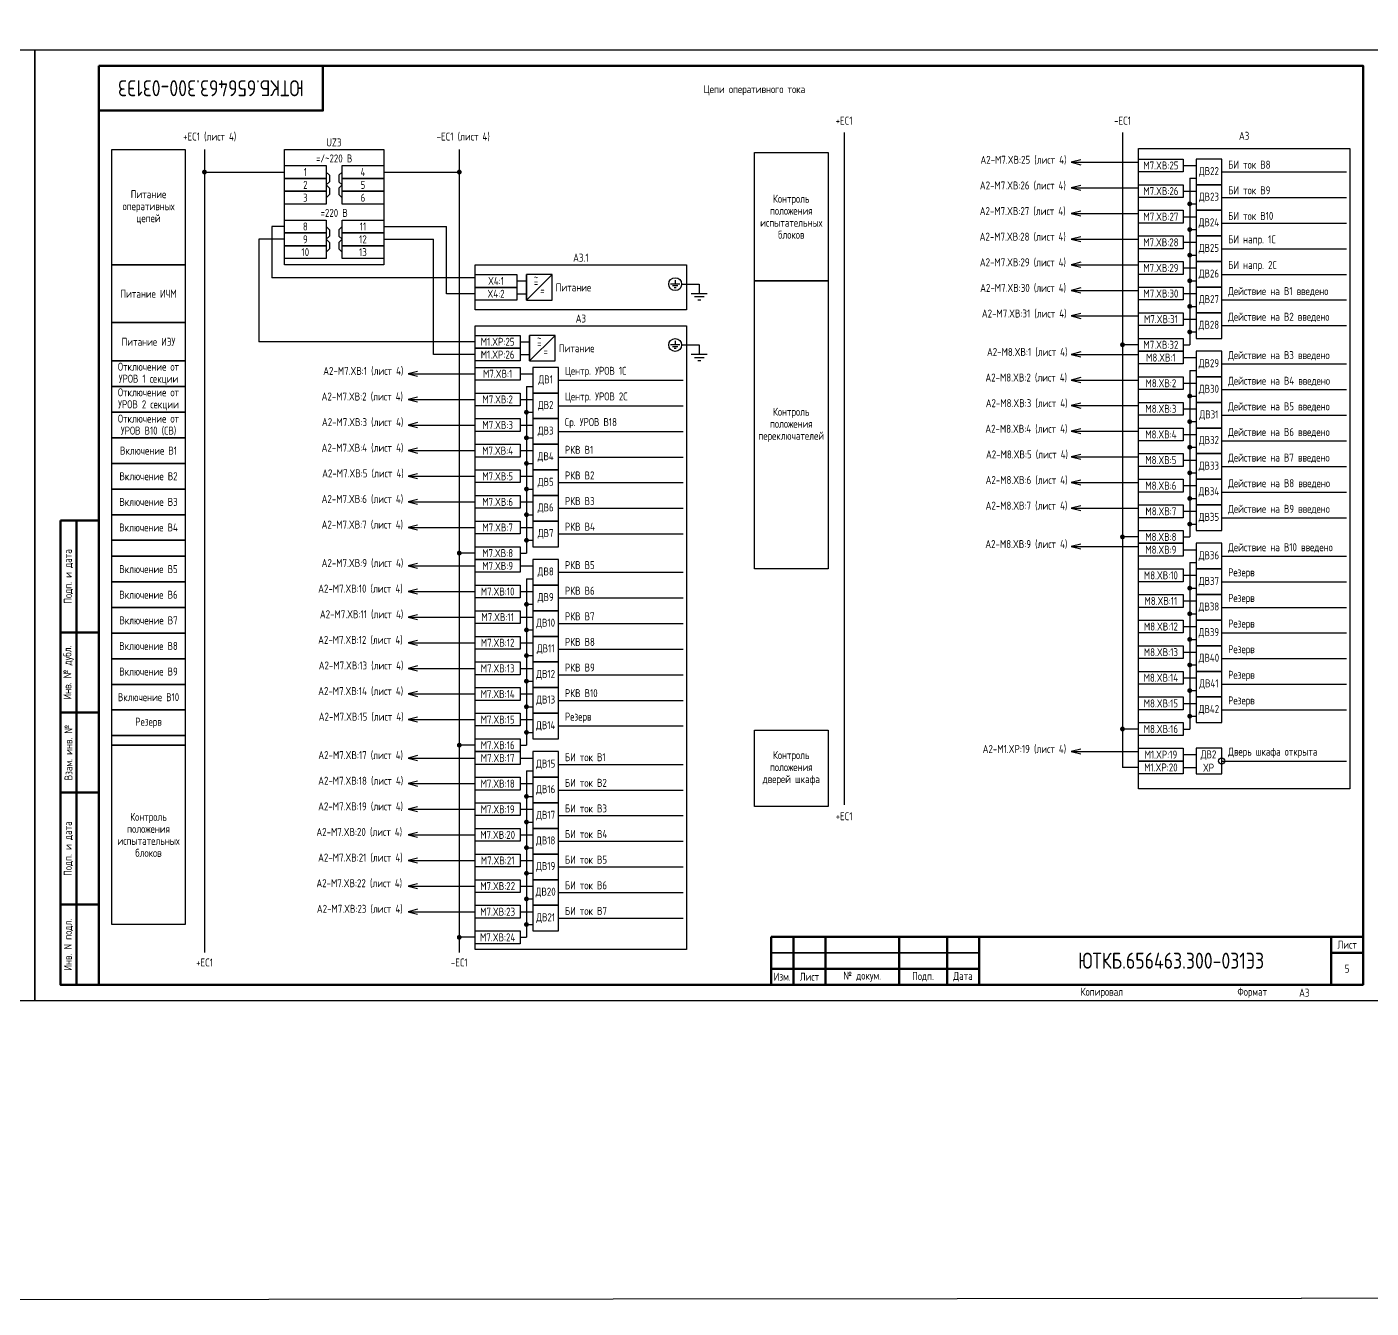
# Model space of a CAD drawing. Header units: millimetres. Extents: x -1043 to 5194, y -96 to 1568.
# Drawn here: x 1677.5 to 2097.5, y -96 to 304.1 of the extents above; entities that cross this region are included whole.
import ezdxf

# ---------------------------------------------------------------- set-up
doc = ezdxf.new("R2010")
doc.units = ezdxf.units.MM
doc.styles.add('Gost_type_A', font='GOST_A.TTF')

# ---------------------------------------------------------------- blocks, each defined once
blk = doc.blocks.new('Формат_А3')
blk.add_lwpolyline([(-420, 297), (0, 297), (0, 0), (-420, 0)], close=True)
at = {"lineweight": 50}
blk.add_lwpolyline([(-400, 292), (-5, 292), (-5, 5), (-400, 5)], close=True, dxfattribs=at)
blk = doc.blocks.new('Штамп угловой верхний')
at = {"lineweight": 50}
blk.add_lwpolyline([(0, 0), (70, 0), (70, -14), (0, -14)], close=True, dxfattribs=at)
blk = doc.blocks.new('Штамп левый нижний')
at = {"lineweight": 50}
for points in [[(-12, 145), (-7, 145), (-7, 110), (-12, 110)], [(-7, 145), (0, 145), (0, 110), (-7, 110)], [(-12, 110), (-7, 110), (-7, 85), (-12, 85)], [(-7, 110), (0, 110), (0, 85), (-7, 85)], [(-12, 85), (-7, 85), (-7, 60), (-12, 60)], [(-7, 85), (0, 85), (0, 60), (-7, 60)], [(-12, 60), (-7, 60), (-7, 25), (-12, 25)], [(-7, 60), (0, 60), (0, 25), (-7, 25)], [(-12, 25), (-7, 25), (-7, 0), (-12, 0)], [(-7, 25), (0, 25), (0, 0), (-7, 0)]]:
    blk.add_lwpolyline(points, close=True, dxfattribs=at)
at = {"char_height": 2.5, "attachment_point": 5, "rotation": 90, "style": 'Gost_type_A'}
for s, insert, width in [('Подп. и дата', (-9.5, 127.5), 35), ('Инв. № дубл.', (-9.5, 97.5), 25), ('Взам. инв. №', (-9.5, 72.5), 25), ('Подп. и дата', (-9.5, 42.5), 35), ('Инв. N подл.', (-9.5, 12.5), 25)]:
    blk.add_mtext(s, dxfattribs=dict(at, insert=insert, width=width))
blk = doc.blocks.new('Штамп малый нижний')
at = {"lineweight": 50}
for points in [[(-185, 15), (-178, 15), (-178, 5), (-185, 5)], [(-178, 15), (-168, 15), (-168, 5), (-178, 5)], [(-168, 15), (-145, 15), (-145, 5), (-168, 5)], [(-145, 15), (-130, 15), (-130, 5), (-145, 5)], [(-130, 15), (-120, 15), (-120, 5), (-130, 5)], [(-120, 15), (-10, 15), (-10, 0), (-120, 0)], [(-10, 15), (0, 15), (0, 10), (-10, 10)], [(-10, 10), (0, 10), (0, 0), (-10, 0)], [(-185, 5), (-178, 5), (-178, 0), (-185, 0)], [(-178, 5), (-168, 5), (-168, 0), (-178, 0)], [(-168, 5), (-145, 5), (-145, 0), (-168, 0)], [(-145, 5), (-130, 5), (-130, 0), (-145, 0)], [(-130, 5), (-120, 5), (-120, 0), (-130, 0)]]:
    blk.add_lwpolyline(points, close=True, dxfattribs=at)
for points in [[(-185, 15), (-178, 15), (-178, 10), (-185, 10)], [(-178, 15), (-168, 15), (-168, 10), (-178, 10)], [(-168, 15), (-145, 15), (-145, 10), (-168, 10)], [(-145, 15), (-130, 15), (-130, 10), (-145, 10)], [(-130, 15), (-120, 15), (-120, 10), (-130, 10)], [(-185, 10), (-178, 10), (-178, 5), (-185, 5)], [(-178, 10), (-168, 10), (-168, 5), (-178, 5)], [(-168, 10), (-145, 10), (-145, 5), (-168, 5)], [(-145, 10), (-130, 10), (-130, 5), (-145, 5)], [(-130, 10), (-120, 10), (-120, 5), (-130, 5)]]:
    blk.add_lwpolyline(points, close=True)
at = {"char_height": 2.5, "style": 'Gost_type_A'}
for s, insert, width, attachment_point in [('Лист', (-5, 12.5), 10, 5), ('Изм.', (-181.5, 2.5), 7, 5), ('Лист', (-173, 2.5), 10, 5), ('№ докум.', (-156.5, 2.5), 23, 5), ('Подп.', (-137.5, 2.5), 15, 5), ('Дата', (-125, 2.5), 10, 5), ('Копировал', (-75, -2.53), 13.1202, 6), ('Формат', (-30, -2.53), 13.1202, 6)]:
    blk.add_mtext(s, dxfattribs=dict(at, insert=insert, width=width, attachment_point=attachment_point))
blk = doc.blocks.new('POINT')
at = {"const_width": 0.75}
blk.add_lwpolyline([(-0.375, 0, 1), (0.375, 0, 1)], format="xyb", close=True, dxfattribs=at)

msp = doc.modelspace()

# ---------------------------------------------------------------- linework, layer by layer
for p, q in [((1932.83, 271.19), (1932.83, 61.19)), ((2019.82, 271.19), (2019.82, 72.86)), ((1733, 265.8), (1733, 15.11)), ((1812.59, 265.8), (1812.59, 15.11)), ((2003.82, 261.86), (2024.82, 261.86)), ((2038.82, 260.86), (2042.82, 260.86)), ((1732.98, 258.8), (1758, 258.8)), ((1789, 258.8), (1812.61, 258.8)), ((2040.82, 256.86), (2042.82, 256.86)), ((2040.82, 256.86), (2040.82, 204.86)), ((2050.82, 258.86), (2089.82, 258.86)), ((2003.82, 253.86), (2024.82, 253.86)), ((2038.82, 252.86), (2042.82, 252.86)), ((2040.82, 248.86), (2042.82, 248.86)), ((2050.82, 250.86), (2089.82, 250.86)), ((2003.82, 245.86), (2024.82, 245.86)), ((2038.82, 244.86), (2042.82, 244.86)), ((1758, 241.8), (1754, 241.8)), ((1754, 241.8), (1754, 225.8)), ((1789, 241.8), (1808.59, 241.8)), ((1808.59, 220.8), (1808.59, 241.8)), ((2040.82, 240.86), (2042.82, 240.86)), ((2050.82, 242.86), (2089.82, 242.86)), ((1750, 237.8), (1750, 205.8)), ((1758, 237.8), (1750, 237.8)), ((1789, 237.8), (1804.59, 237.8)), ((1804.59, 201.8), (1804.59, 237.8)), ((2003.82, 237.86), (2024.82, 237.86)), ((2038.82, 236.86), (2042.82, 236.86)), ((2040.82, 232.86), (2042.82, 232.86)), ((2050.82, 234.86), (2089.82, 234.86)), ((2003.82, 229.86), (2024.82, 229.86)), ((2038.82, 228.86), (2042.82, 228.86)), ((2050.82, 226.86), (2089.82, 226.86)), ((1817.59, 225.8), (1754, 225.8)), ((1833.59, 218.8), (1833.59, 226.8)), ((1833.59, 218.8), (1841.59, 226.8)), ((1882.08, 223.8), (1887.59, 223.8)), ((2040.82, 224.86), (2042.82, 224.86)), ((1817.59, 220.8), (1808.59, 220.8)), ((2003.82, 221.86), (2024.82, 221.86)), ((2038.82, 220.86), (2042.82, 220.86)), ((2050.82, 218.86), (2089.82, 218.86)), ((2040.82, 216.86), (2042.82, 216.86)), ((2003.82, 213.86), (2024.82, 213.86)), ((2038.82, 212.86), (2042.82, 212.86)), ((2050.82, 210.86), (2089.82, 210.86)), ((1834.59, 199.8), (1834.59, 207.8)), ((1834.59, 199.8), (1842.59, 207.8)), ((2040.82, 208.86), (2042.82, 208.86)), ((1817.59, 205.8), (1750, 205.8)), ((1817.59, 201.8), (1804.59, 201.8)), ((1882.08, 204.8), (1887.59, 204.8)), ((2003.82, 201.86), (2024.82, 201.86)), ((2024.82, 204.86), (2019.82, 204.86)), ((2038.82, 204.86), (2040.82, 204.86)), ((2038.82, 200.86), (2042.82, 200.86)), ((2050.82, 198.86), (2089.82, 198.86)), ((1796.59, 195.8), (1817.59, 195.8)), ((1831.59, 195.8), (1835.59, 195.8)), ((1843.59, 193.8), (1882.59, 193.8)), ((2003.82, 193.86), (2024.82, 193.86)), ((2040.82, 196.86), (2042.82, 196.86)), ((2040.82, 196.86), (2040.82, 144.86)), ((1833.59, 191.8), (1835.59, 191.8)), ((1833.59, 191.8), (1833.59, 139.8)), ((2038.82, 192.86), (2042.82, 192.86)), ((2050.82, 190.86), (2089.82, 190.86)), ((1796.59, 187.8), (1817.59, 187.8)), ((1831.59, 187.8), (1835.59, 187.8)), ((1843.59, 185.8), (1882.59, 185.8)), ((2003.82, 185.86), (2024.82, 185.86)), ((2038.82, 184.86), (2042.82, 184.86)), ((2040.82, 188.86), (2042.82, 188.86)), ((1833.59, 183.8), (1835.59, 183.8)), ((2040.82, 180.86), (2042.82, 180.86)), ((2050.82, 182.86), (2089.82, 182.86)), ((1796.59, 179.8), (1817.59, 179.8)), ((1831.59, 179.8), (1835.59, 179.8)), ((1843.59, 177.8), (1882.59, 177.8)), ((2003.82, 177.86), (2024.82, 177.86)), ((2038.82, 176.86), (2042.82, 176.86)), ((1833.59, 175.8), (1835.59, 175.8)), ((2040.82, 172.86), (2042.82, 172.86)), ((2050.82, 174.86), (2089.82, 174.86)), ((1796.59, 171.8), (1817.59, 171.8)), ((1831.59, 171.8), (1835.59, 171.8)), ((1843.59, 169.8), (1882.59, 169.8)), ((2003.82, 169.86), (2024.82, 169.86)), ((2038.82, 168.86), (2042.82, 168.86)), ((1833.59, 167.8), (1835.59, 167.8)), ((2040.82, 164.86), (2042.82, 164.86)), ((2050.82, 166.86), (2089.82, 166.86)), ((1796.59, 163.8), (1817.59, 163.8)), ((1831.59, 163.8), (1835.59, 163.8)), ((1833.59, 159.8), (1835.59, 159.8)), ((1843.59, 161.8), (1882.59, 161.8)), ((2003.82, 161.86), (2024.82, 161.86)), ((2038.82, 160.86), (2042.82, 160.86)), ((1796.59, 155.8), (1817.59, 155.8)), ((1831.59, 155.8), (1835.59, 155.8)), ((2040.82, 156.86), (2042.82, 156.86)), ((2050.82, 158.86), (2089.82, 158.86)), ((1833.59, 151.8), (1835.59, 151.8)), ((1843.59, 153.8), (1882.59, 153.8)), ((2003.82, 153.86), (2024.82, 153.86)), ((2038.82, 152.86), (2042.82, 152.86)), ((1796.59, 147.8), (1817.59, 147.8)), ((1831.59, 147.8), (1835.59, 147.8)), ((2040.82, 148.86), (2042.82, 148.86)), ((2050.82, 150.86), (2089.82, 150.86)), ((1833.59, 143.8), (1835.59, 143.8)), ((1843.59, 145.8), (1882.59, 145.8)), ((2024.82, 144.86), (2019.82, 144.86)), ((2038.82, 144.86), (2040.82, 144.86)), ((1817.59, 139.8), (1812.59, 139.8)), ((1831.59, 139.8), (1833.59, 139.8)), ((2003.82, 141.86), (2024.82, 141.86)), ((2038.82, 140.86), (2042.82, 140.86)), ((2050.82, 138.86), (2089.82, 138.86)), ((1796.59, 135.8), (1817.59, 135.8)), ((1831.59, 135.8), (1835.59, 135.8)), ((2040.82, 136.86), (2042.82, 136.86)), ((2040.82, 136.86), (2040.82, 84.86)), ((1833.59, 131.8), (1835.59, 131.8)), ((1833.59, 131.8), (1833.59, 79.8)), ((1843.59, 133.8), (1882.59, 133.8)), ((2038.82, 132.86), (2042.82, 132.86)), ((2050.82, 130.86), (2089.82, 130.86)), ((1796.59, 127.8), (1817.59, 127.8)), ((1831.59, 127.8), (1835.59, 127.8)), ((2040.82, 128.86), (2042.82, 128.86)), ((1833.59, 123.8), (1835.59, 123.8)), ((1843.59, 125.8), (1882.59, 125.8)), ((2038.82, 124.86), (2042.82, 124.86)), ((2050.82, 122.86), (2089.82, 122.86)), ((1796.59, 119.8), (1817.59, 119.8)), ((1831.59, 119.8), (1835.59, 119.8)), ((1843.59, 117.8), (1882.59, 117.8)), ((2040.82, 120.86), (2042.82, 120.86)), ((1833.59, 115.8), (1835.59, 115.8)), ((2038.82, 116.86), (2042.82, 116.86)), ((2050.82, 114.86), (2089.82, 114.86)), ((1796.59, 111.8), (1817.59, 111.8)), ((1831.59, 111.8), (1835.59, 111.8)), ((1843.59, 109.8), (1882.59, 109.8)), ((2040.82, 112.86), (2042.82, 112.86)), ((1833.59, 107.8), (1835.59, 107.8)), ((2038.82, 108.86), (2042.82, 108.86)), ((2050.82, 106.86), (2089.82, 106.86)), ((1796.59, 103.8), (1817.59, 103.8)), ((1831.59, 103.8), (1835.59, 103.8)), ((1843.59, 101.8), (1882.59, 101.8)), ((2038.82, 100.86), (2042.82, 100.86)), ((2040.82, 104.86), (2042.82, 104.86)), ((1833.59, 99.8), (1835.59, 99.8)), ((2040.82, 96.86), (2042.82, 96.86)), ((2050.82, 98.86), (2089.82, 98.86)), ((1796.59, 95.8), (1817.59, 95.8)), ((1831.59, 95.8), (1835.59, 95.8)), ((1843.59, 93.8), (1882.59, 93.8)), ((2038.82, 92.86), (2042.82, 92.86)), ((1833.59, 91.8), (1835.59, 91.8)), ((2040.82, 88.86), (2042.82, 88.86)), ((2050.82, 90.86), (2089.82, 90.86)), ((1796.59, 87.8), (1817.59, 87.8)), ((1831.59, 87.8), (1835.59, 87.8)), ((1831.59, 87.8), (1833.59, 87.8)), ((1843.59, 85.8), (1882.59, 85.8)), ((2024.82, 84.86), (2019.82, 84.86)), ((2038.82, 84.86), (2040.82, 84.86)), ((1833.59, 83.8), (1835.59, 83.8)), ((1796.59, 75.8), (1817.59, 75.8)), ((1817.59, 79.8), (1812.59, 79.8)), ((1831.59, 79.8), (1833.59, 79.8)), ((1831.59, 75.8), (1835.59, 75.8)), ((2003.82, 77.86), (2024.82, 77.86)), ((2038.82, 76.86), (2042.82, 76.86)), ((1833.59, 71.8), (1835.59, 71.8)), ((1833.59, 71.8), (1833.59, 19.8)), ((1843.59, 73.8), (1882.59, 73.8)), ((2024.82, 72.86), (2019.82, 72.86)), ((2038.82, 72.86), (2042.82, 72.86)), ((2050.82, 74.86), (2089.82, 74.86)), ((1796.59, 67.8), (1817.59, 67.8)), ((1831.59, 67.8), (1835.59, 67.8)), ((1833.59, 63.8), (1835.59, 63.8)), ((1843.59, 65.8), (1882.59, 65.8)), ((1796.59, 59.8), (1817.59, 59.8)), ((1831.59, 59.8), (1835.59, 59.8)), ((1833.59, 55.8), (1835.59, 55.8)), ((1843.59, 57.8), (1882.59, 57.8)), ((1796.59, 51.8), (1817.59, 51.8)), ((1831.59, 51.8), (1835.59, 51.8)), ((1833.59, 47.8), (1835.59, 47.8)), ((1843.59, 49.8), (1882.59, 49.8)), ((1796.59, 43.8), (1817.59, 43.8)), ((1831.59, 43.8), (1835.59, 43.8)), ((1833.59, 39.8), (1835.59, 39.8)), ((1843.59, 41.8), (1882.59, 41.8)), ((1796.59, 35.8), (1817.59, 35.8)), ((1831.59, 35.8), (1835.59, 35.8)), ((1843.59, 33.8), (1882.59, 33.8)), ((1833.59, 31.8), (1835.59, 31.8)), ((1796.59, 27.8), (1817.59, 27.8)), ((1831.59, 27.8), (1835.59, 27.8)), ((1843.59, 25.8), (1882.59, 25.8)), ((1833.59, 23.8), (1835.59, 23.8)), ((1817.59, 19.8), (1812.59, 19.8)), ((1831.59, 19.8), (1833.59, 19.8))]:
    msp.add_line(p, q)
at = {"ltscale": 4}
for p, q in [((1830.59, 224.8), (1833.59, 224.8)), ((1830.59, 220.8), (1833.59, 220.8)), ((1831.59, 205.8), (1834.59, 205.8)), ((1831.59, 201.8), (1834.59, 201.8))]:
    msp.add_line(p, q, dxfattribs=at)
at = {"ltscale": 4.32}
for p, q in [((1881.48, 223.8), (1878.63, 223.8)), ((1880.91, 223.23), (1879.2, 223.23)), ((1880.34, 222.66), (1879.77, 222.66)), ((1880.06, 225.08), (1880.06, 223.8)), ((1887.59, 223.8), (1887.59, 220.8)), ((1887.59, 223.8), (1887.59, 220.8)), ((1890.09, 220.8), (1885.09, 220.8)), ((1889.09, 219.8), (1886.09, 219.8)), ((1888.09, 218.8), (1887.09, 218.8)), ((1888.09, 218.8), (1887.09, 218.8)), ((1880.06, 206.08), (1880.06, 204.8)), ((1881.48, 204.8), (1878.63, 204.8)), ((1880.91, 204.23), (1879.2, 204.23)), ((1880.34, 203.66), (1879.77, 203.66)), ((1890.09, 201.8), (1885.09, 201.8)), ((1887.59, 204.8), (1887.59, 201.8)), ((1887.59, 204.8), (1887.59, 201.8)), ((1887.59, 204.8), (1887.59, 201.8)), ((1887.59, 204.8), (1887.59, 201.8)), ((1889.09, 200.8), (1886.09, 200.8)), ((1888.09, 199.8), (1887.09, 199.8)), ((1888.09, 199.8), (1887.09, 199.8))]:
    msp.add_line(p, q, dxfattribs=at)
for points in [[(-1042.57, 612), (5193.89, 618), (5193.89, -90), (-1042.57, -96)], [(1727, 229.8), (1704, 229.8), (1704, 265.8), (1727, 265.8)], [(1758, 265.8), (1789, 265.8), (1789, 229.8), (1758, 229.8)], [(1927.82, 224.86), (1904.82, 224.86), (1904.82, 264.86), (1927.82, 264.86)], [(2024.82, 266.19), (2090.82, 266.19), (2090.82, 66.19), (2024.82, 66.19)], [(1758, 260.8), (1771, 260.8), (1771, 256.8), (1758, 256.8)], [(1776, 260.8), (1789, 260.8), (1789, 256.8), (1776, 256.8)], [(2024.82, 262.86), (2038.82, 262.86), (2038.82, 258.86), (2024.82, 258.86)], [(1758, 256.8), (1771, 256.8), (1771, 252.8), (1758, 252.8)], [(1776, 256.8), (1789, 256.8), (1789, 252.8), (1776, 252.8)], [(1758, 252.8), (1771, 252.8), (1771, 248.8), (1758, 248.8)], [(1776, 252.8), (1789, 252.8), (1789, 248.8), (1776, 248.8)], [(2024.82, 254.86), (2038.82, 254.86), (2038.82, 250.86), (2024.82, 250.86)], [(1758, 243.8), (1771, 243.8), (1771, 239.8), (1758, 239.8)], [(1776, 243.8), (1789, 243.8), (1789, 239.8), (1776, 239.8)], [(2024.82, 246.86), (2038.82, 246.86), (2038.82, 242.86), (2024.82, 242.86)], [(1758, 239.8), (1771, 239.8), (1771, 235.8), (1758, 235.8)], [(1776, 239.8), (1789, 239.8), (1789, 235.8), (1776, 235.8)], [(1758, 235.8), (1771, 235.8), (1771, 231.8), (1758, 231.8)], [(1776, 235.8), (1789, 235.8), (1789, 231.8), (1776, 231.8)], [(2024.82, 238.86), (2038.82, 238.86), (2038.82, 234.86), (2024.82, 234.86)], [(1727, 211.8), (1704, 211.8), (1704, 229.8), (1727, 229.8)], [(1817.59, 229.8), (1883.59, 229.8), (1883.59, 215.8), (1817.59, 215.8)], [(2024.82, 230.86), (2038.82, 230.86), (2038.82, 226.86), (2024.82, 226.86)], [(1817.59, 226.8), (1830.59, 226.8), (1830.59, 222.8), (1817.59, 222.8)], [(1817.59, 222.8), (1830.59, 222.8), (1830.59, 218.8), (1817.59, 218.8)], [(1927.82, 134.86), (1904.82, 134.86), (1904.82, 224.86), (1927.82, 224.86)], [(2024.82, 222.86), (2038.82, 222.86), (2038.82, 218.86), (2024.82, 218.86)], [(2024.82, 214.86), (2038.82, 214.86), (2038.82, 210.86), (2024.82, 210.86)], [(1727, 199.8), (1704, 199.8), (1704, 211.8), (1727, 211.8)], [(1817.59, 210.8), (1883.59, 210.8), (1883.59, 16.03), (1817.59, 16.03)], [(1817.59, 207.8), (1831.59, 207.8), (1831.59, 203.8), (1817.59, 203.8)], [(2024.82, 206.86), (2038.82, 206.86), (2038.82, 202.86), (2024.82, 202.86)], [(1817.59, 203.8), (1831.59, 203.8), (1831.59, 199.8), (1817.59, 199.8)], [(2024.82, 202.86), (2038.82, 202.86), (2038.82, 198.86), (2024.82, 198.86)], [(1727, 191.8), (1704, 191.8), (1704, 199.8), (1727, 199.8)], [(1817.59, 197.8), (1831.59, 197.8), (1831.59, 193.8), (1817.59, 193.8)], [(2024.82, 194.86), (2038.82, 194.86), (2038.82, 190.86), (2024.82, 190.86)], [(1727, 183.8), (1704, 183.8), (1704, 191.8), (1727, 191.8)], [(1817.59, 189.8), (1831.59, 189.8), (1831.59, 185.8), (1817.59, 185.8)], [(2024.82, 186.86), (2038.82, 186.86), (2038.82, 182.86), (2024.82, 182.86)], [(1727, 175.8), (1704, 175.8), (1704, 183.8), (1727, 183.8)], [(1817.59, 181.8), (1831.59, 181.8), (1831.59, 177.8), (1817.59, 177.8)], [(2024.82, 178.86), (2038.82, 178.86), (2038.82, 174.86), (2024.82, 174.86)], [(1727, 167.8), (1704, 167.8), (1704, 175.8), (1727, 175.8)], [(1817.59, 173.8), (1831.59, 173.8), (1831.59, 169.8), (1817.59, 169.8)], [(2024.82, 170.86), (2038.82, 170.86), (2038.82, 166.86), (2024.82, 166.86)], [(1727, 159.8), (1704, 159.8), (1704, 167.8), (1727, 167.8)], [(1817.59, 165.8), (1831.59, 165.8), (1831.59, 161.8), (1817.59, 161.8)], [(1727, 151.8), (1704, 151.8), (1704, 159.8), (1727, 159.8)], [(2024.82, 162.86), (2038.82, 162.86), (2038.82, 158.86), (2024.82, 158.86)], [(1817.59, 157.8), (1831.59, 157.8), (1831.59, 153.8), (1817.59, 153.8)], [(1727, 143.8), (1704, 143.8), (1704, 151.8), (1727, 151.8)], [(2024.82, 154.86), (2038.82, 154.86), (2038.82, 150.86), (2024.82, 150.86)], [(1817.59, 149.8), (1831.59, 149.8), (1831.59, 145.8), (1817.59, 145.8)], [(1727, 138.8), (1704, 138.8), (1704, 143.8), (1727, 143.8)], [(2024.82, 146.86), (2038.82, 146.86), (2038.82, 142.86), (2024.82, 142.86)], [(2024.82, 142.86), (2038.82, 142.86), (2038.82, 138.86), (2024.82, 138.86)], [(1727, 130.8), (1704, 130.8), (1704, 138.8), (1727, 138.8)], [(1817.59, 141.8), (1831.59, 141.8), (1831.59, 137.8), (1817.59, 137.8)], [(1817.59, 137.8), (1831.59, 137.8), (1831.59, 133.8), (1817.59, 133.8)], [(2024.82, 134.86), (2038.82, 134.86), (2038.82, 130.86), (2024.82, 130.86)], [(1727, 122.8), (1704, 122.8), (1704, 130.8), (1727, 130.8)], [(1817.59, 129.8), (1831.59, 129.8), (1831.59, 125.8), (1817.59, 125.8)], [(2024.82, 126.86), (2038.82, 126.86), (2038.82, 122.86), (2024.82, 122.86)], [(1727, 114.8), (1704, 114.8), (1704, 122.8), (1727, 122.8)], [(1817.59, 121.8), (1831.59, 121.8), (1831.59, 117.8), (1817.59, 117.8)], [(2024.82, 118.86), (2038.82, 118.86), (2038.82, 114.86), (2024.82, 114.86)], [(1727, 106.8), (1704, 106.8), (1704, 114.8), (1727, 114.8)], [(1817.59, 113.8), (1831.59, 113.8), (1831.59, 109.8), (1817.59, 109.8)], [(2024.82, 110.86), (2038.82, 110.86), (2038.82, 106.86), (2024.82, 106.86)], [(1727, 98.8), (1704, 98.8), (1704, 106.8), (1727, 106.8)], [(1817.59, 105.8), (1831.59, 105.8), (1831.59, 101.8), (1817.59, 101.8)], [(2024.82, 102.86), (2038.82, 102.86), (2038.82, 98.86), (2024.82, 98.86)], [(1727, 90.8), (1704, 90.8), (1704, 98.8), (1727, 98.8)], [(1817.59, 97.8), (1831.59, 97.8), (1831.59, 93.8), (1817.59, 93.8)], [(2024.82, 94.86), (2038.82, 94.86), (2038.82, 90.86), (2024.82, 90.86)], [(1727, 82.8), (1704, 82.8), (1704, 90.8), (1727, 90.8)], [(1817.59, 89.8), (1831.59, 89.8), (1831.59, 85.8), (1817.59, 85.8)], [(1927.82, 60.71), (1904.82, 60.71), (1904.82, 84.55), (1927.82, 84.55)], [(2024.82, 86.86), (2038.82, 86.86), (2038.82, 82.86), (2024.82, 82.86)], [(1727, 79.8), (1704, 79.8), (1704, 82.8), (1727, 82.8)], [(1817.59, 81.8), (1831.59, 81.8), (1831.59, 77.8), (1817.59, 77.8)], [(1727, 23.8), (1704, 23.8), (1704, 79.8), (1727, 79.8)], [(1817.59, 77.8), (1831.59, 77.8), (1831.59, 73.8), (1817.59, 73.8)], [(2024.82, 78.86), (2038.82, 78.86), (2038.82, 74.86), (2024.82, 74.86)], [(2024.82, 74.86), (2038.82, 74.86), (2038.82, 70.86), (2024.82, 70.86)], [(1817.59, 69.8), (1831.59, 69.8), (1831.59, 65.8), (1817.59, 65.8)], [(1817.59, 61.8), (1831.59, 61.8), (1831.59, 57.8), (1817.59, 57.8)], [(1817.59, 53.8), (1831.59, 53.8), (1831.59, 49.8), (1817.59, 49.8)], [(1817.59, 45.8), (1831.59, 45.8), (1831.59, 41.8), (1817.59, 41.8)], [(1817.59, 37.8), (1831.59, 37.8), (1831.59, 33.8), (1817.59, 33.8)], [(1817.59, 29.8), (1831.59, 29.8), (1831.59, 25.8), (1817.59, 25.8)], [(1817.59, 21.8), (1831.59, 21.8), (1831.59, 17.8), (1817.59, 17.8)]]:
    msp.add_lwpolyline(points, close=True)
for points in [[(2006.82, 262.61), (2003.82, 261.86), (2006.82, 261.11)], [(1771, 258.8), (1772, 257.8), (1772, 255.8), (1771, 254.8)], [(1776, 258.8), (1775, 257.8), (1775, 255.8), (1776, 254.8)], [(1771, 254.8), (1772, 253.8), (1772, 251.8), (1771, 250.8)], [(1776, 254.8), (1775, 253.8), (1775, 251.8), (1776, 250.8)], [(2006.82, 254.61), (2003.82, 253.86), (2006.82, 253.11)], [(2006.82, 246.61), (2003.82, 245.86), (2006.82, 245.11)], [(1771, 241.8), (1772, 240.8), (1772, 238.8), (1771, 237.8)], [(1776, 241.8), (1775, 240.8), (1775, 238.8), (1776, 237.8)], [(1771, 237.8), (1772, 236.8), (1772, 234.8), (1771, 233.8)], [(1776, 237.8), (1775, 236.8), (1775, 234.8), (1776, 233.8)], [(2006.82, 238.61), (2003.82, 237.86), (2006.82, 237.11)], [(2006.82, 230.61), (2003.82, 229.86), (2006.82, 229.11)], [(2006.82, 222.61), (2003.82, 221.86), (2006.82, 221.11)], [(2006.82, 214.61), (2003.82, 213.86), (2006.82, 213.11)], [(2006.82, 202.61), (2003.82, 201.86), (2006.82, 201.11)], [(1799.59, 196.55), (1796.59, 195.8), (1799.59, 195.05)], [(2006.82, 194.61), (2003.82, 193.86), (2006.82, 193.11)], [(1799.59, 188.55), (1796.59, 187.8), (1799.59, 187.05)], [(2006.82, 186.61), (2003.82, 185.86), (2006.82, 185.11)], [(1799.59, 180.55), (1796.59, 179.8), (1799.59, 179.05)], [(2006.82, 178.61), (2003.82, 177.86), (2006.82, 177.11)], [(1799.59, 172.55), (1796.59, 171.8), (1799.59, 171.05)], [(2006.82, 170.61), (2003.82, 169.86), (2006.82, 169.11)], [(1799.59, 164.55), (1796.59, 163.8), (1799.59, 163.05)], [(2006.82, 162.61), (2003.82, 161.86), (2006.82, 161.11)], [(1799.59, 156.55), (1796.59, 155.8), (1799.59, 155.05)], [(2006.82, 154.61), (2003.82, 153.86), (2006.82, 153.11)], [(1799.59, 148.55), (1796.59, 147.8), (1799.59, 147.05)], [(2006.82, 142.61), (2003.82, 141.86), (2006.82, 141.11)], [(1799.59, 136.55), (1796.59, 135.8), (1799.59, 135.05)], [(1799.59, 128.55), (1796.59, 127.8), (1799.59, 127.05)], [(1799.59, 120.55), (1796.59, 119.8), (1799.59, 119.05)], [(1799.59, 112.55), (1796.59, 111.8), (1799.59, 111.05)], [(1799.59, 104.55), (1796.59, 103.8), (1799.59, 103.05)], [(1799.59, 96.55), (1796.59, 95.8), (1799.59, 95.05)], [(1799.59, 88.55), (1796.59, 87.8), (1799.59, 87.05)], [(1799.59, 76.55), (1796.59, 75.8), (1799.59, 75.05)], [(2006.82, 78.61), (2003.82, 77.86), (2006.82, 77.11)], [(1799.59, 68.55), (1796.59, 67.8), (1799.59, 67.05)], [(1799.59, 60.55), (1796.59, 59.8), (1799.59, 59.05)], [(1799.59, 52.55), (1796.59, 51.8), (1799.59, 51.05)], [(1799.59, 44.55), (1796.59, 43.8), (1799.59, 43.05)], [(1799.59, 36.55), (1796.59, 35.8), (1799.59, 35.05)], [(1799.59, 28.55), (1796.59, 27.8), (1799.59, 27.05)]]:
    msp.add_lwpolyline(points)
at = {"ltscale": 4}
for points in [[(2042.82, 254.86), (2050.82, 254.86), (2050.82, 262.86), (2042.82, 262.86)], [(2042.82, 246.86), (2050.82, 246.86), (2050.82, 254.86), (2042.82, 254.86)], [(2042.82, 238.86), (2050.82, 238.86), (2050.82, 246.86), (2042.82, 246.86)], [(2042.82, 230.86), (2050.82, 230.86), (2050.82, 238.86), (2042.82, 238.86)], [(2042.82, 222.86), (2050.82, 222.86), (2050.82, 230.86), (2042.82, 230.86)], [(1833.59, 218.8), (1841.59, 218.8), (1841.59, 226.8), (1833.59, 226.8)], [(2042.82, 214.86), (2050.82, 214.86), (2050.82, 222.86), (2042.82, 222.86)], [(2042.82, 206.86), (2050.82, 206.86), (2050.82, 214.86), (2042.82, 214.86)], [(1834.59, 199.8), (1842.59, 199.8), (1842.59, 207.8), (1834.59, 207.8)], [(2042.82, 194.86), (2050.82, 194.86), (2050.82, 202.86), (2042.82, 202.86)], [(1835.59, 189.8), (1843.59, 189.8), (1843.59, 197.8), (1835.59, 197.8)], [(2042.82, 186.86), (2050.82, 186.86), (2050.82, 194.86), (2042.82, 194.86)], [(1835.59, 181.8), (1843.59, 181.8), (1843.59, 189.8), (1835.59, 189.8)], [(2042.82, 178.86), (2050.82, 178.86), (2050.82, 186.86), (2042.82, 186.86)], [(1835.59, 173.8), (1843.59, 173.8), (1843.59, 181.8), (1835.59, 181.8)], [(2042.82, 170.86), (2050.82, 170.86), (2050.82, 178.86), (2042.82, 178.86)], [(1835.59, 165.8), (1843.59, 165.8), (1843.59, 173.8), (1835.59, 173.8)], [(2042.82, 162.86), (2050.82, 162.86), (2050.82, 170.86), (2042.82, 170.86)], [(1835.59, 157.8), (1843.59, 157.8), (1843.59, 165.8), (1835.59, 165.8)], [(2042.82, 154.86), (2050.82, 154.86), (2050.82, 162.86), (2042.82, 162.86)], [(1835.59, 149.8), (1843.59, 149.8), (1843.59, 157.8), (1835.59, 157.8)], [(2042.82, 146.86), (2050.82, 146.86), (2050.82, 154.86), (2042.82, 154.86)], [(1835.59, 141.8), (1843.59, 141.8), (1843.59, 149.8), (1835.59, 149.8)], [(2042.82, 134.86), (2050.82, 134.86), (2050.82, 142.86), (2042.82, 142.86)], [(1835.59, 129.8), (1843.59, 129.8), (1843.59, 137.8), (1835.59, 137.8)], [(2042.82, 126.86), (2050.82, 126.86), (2050.82, 134.86), (2042.82, 134.86)], [(1835.59, 121.8), (1843.59, 121.8), (1843.59, 129.8), (1835.59, 129.8)], [(2042.82, 118.86), (2050.82, 118.86), (2050.82, 126.86), (2042.82, 126.86)], [(1835.59, 113.8), (1843.59, 113.8), (1843.59, 121.8), (1835.59, 121.8)], [(2042.82, 110.86), (2050.82, 110.86), (2050.82, 118.86), (2042.82, 118.86)], [(1835.59, 105.8), (1843.59, 105.8), (1843.59, 113.8), (1835.59, 113.8)], [(2042.82, 102.86), (2050.82, 102.86), (2050.82, 110.86), (2042.82, 110.86)], [(1835.59, 97.8), (1843.59, 97.8), (1843.59, 105.8), (1835.59, 105.8)], [(2042.82, 94.86), (2050.82, 94.86), (2050.82, 102.86), (2042.82, 102.86)], [(1835.59, 89.8), (1843.59, 89.8), (1843.59, 97.8), (1835.59, 97.8)], [(2042.82, 86.86), (2050.82, 86.86), (2050.82, 94.86), (2042.82, 94.86)], [(1835.59, 81.8), (1843.59, 81.8), (1843.59, 89.8), (1835.59, 89.8)], [(1835.59, 69.8), (1843.59, 69.8), (1843.59, 77.8), (1835.59, 77.8)], [(2042.82, 70.86), (2050.82, 70.86), (2050.82, 78.86), (2042.82, 78.86)], [(1835.59, 61.8), (1843.59, 61.8), (1843.59, 69.8), (1835.59, 69.8)], [(1835.59, 53.8), (1843.59, 53.8), (1843.59, 61.8), (1835.59, 61.8)], [(1835.59, 45.8), (1843.59, 45.8), (1843.59, 53.8), (1835.59, 53.8)], [(1835.59, 37.8), (1843.59, 37.8), (1843.59, 45.8), (1835.59, 45.8)], [(1835.59, 29.8), (1843.59, 29.8), (1843.59, 37.8), (1835.59, 37.8)], [(1835.59, 21.8), (1843.59, 21.8), (1843.59, 29.8), (1835.59, 29.8)]]:
    msp.add_lwpolyline(points, close=True, dxfattribs=at)
for centre, radius in [((1880.06, 223.8), 2.02), ((1880.06, 204.8), 2.02), ((2050.82, 74.86), 1)]:
    msp.add_circle(centre, radius)

# ---------------------------------------------------------------- block references
for name, p in [('Формат_А3', (1680, 0)), ('Формат_А3', (2100, 0)), ('Штамп угловой верхний', (1700, 292)), ('POINT', (2040.82, 248.86)), ('POINT', (2040.82, 240.86)), ('POINT', (2040.82, 232.86)), ('POINT', (2040.82, 224.86)), ('POINT', (2040.82, 216.86)), ('POINT', (2040.82, 208.86)), ('POINT', (2019.82, 204.86)), ('POINT', (2040.82, 188.86)), ('POINT', (1833.59, 183.8)), ('POINT', (2040.82, 180.86)), ('POINT', (1833.59, 175.8)), ('POINT', (2040.82, 172.86)), ('POINT', (1833.59, 167.8)), ('POINT', (2040.82, 164.86)), ('POINT', (1833.59, 159.8)), ('POINT', (2040.82, 156.86)), ('POINT', (1833.59, 151.8)), ('Штамп левый нижний', (1700, 5)), ('POINT', (2040.82, 148.86)), ('POINT', (1833.59, 143.8)), ('POINT', (2019.82, 144.86)), ('POINT', (1812.59, 139.8)), ('POINT', (2040.82, 128.86)), ('POINT', (1833.59, 123.8)), ('POINT', (2040.82, 120.86)), ('POINT', (1833.59, 115.8)), ('POINT', (2040.82, 112.86)), ('POINT', (1833.59, 107.8)), ('POINT', (2040.82, 104.86)), ('POINT', (1833.59, 99.8)), ('POINT', (2040.82, 96.86)), ('POINT', (1833.59, 91.8)), ('POINT', (2040.82, 88.86)), ('POINT', (1833.59, 83.8)), ('POINT', (2019.82, 84.86)), ('POINT', (1812.59, 79.8)), ('POINT', (1833.59, 63.8)), ('POINT', (1833.59, 55.8)), ('POINT', (1833.59, 47.8)), ('POINT', (1833.59, 39.8)), ('POINT', (1833.59, 31.8)), ('POINT', (1833.59, 23.8)), ('POINT', (1812.59, 19.8)), ('Штамп малый нижний', (2095, 5))]:
    msp.add_blockref(name, p)
at = {"rotation": 180}
for p in [(1732.98, 258.8), (1812.61, 258.8)]:
    msp.add_blockref('POINT', p, dxfattribs=at)

# ---------------------------------------------------------------- texts
at = {"insert": (1735, 285), "char_height": 5, "width": 70, "attachment_point": 5, "rotation": 180, "style": 'Gost_type_A'}
msp.add_mtext('ЮТКБ.656463.300-031Э3', dxfattribs=at)
at = {"char_height": 2.5, "style": 'Gost_type_A'}
for s, insert, width, attachment_point, line_spacing_factor in [('Цепи оперативного тока', (1904.82, 284.36), 395, 5, 0.9), ('UZ3', (1773.43, 266.8), 31, 8, 0.9), ('A3', (2057.82, 268.86), 66, 8, 0.9), ('=/~220 В', (1773.5, 261.8), 31, 8, 0.9), ('A2-M7.XВ:25 (лист 4)', (1975.44, 262.5), 31, 4, 0.8), ('Питание оперативных цепей', (1715.5, 247.8), 23, 5, 0.9), ('A2-M7.XВ:26 (лист 4)', (1975.25, 254.5), 31, 4, 0.8), ('Контроль положения\\Pиспытательных блоков', (1916.32, 244.86), 23, 5, 0.9), ('A2-M7.XВ:27 (лист 4)', (1975.22, 246.5), 31, 4, 0.8), ('=220 В', (1773.5, 244.8), 31, 8, 0.9), ('A2-M7.XВ:28 (лист 4)', (1975.18, 238.5), 31, 4, 0.8), ('A3.1', (1850.59, 230.8), 66, 8, 0.9), ('A2-M7.XВ:29 (лист 4)', (1975.25, 230.5), 31, 4, 0.8), ('A2-M7.XВ:30 (лист 4)', (1975.35, 222.5), 31, 4, 0.8), ('Питание ИЧМ', (1715.5, 220.8), 23, 5, 0.9), ('A3', (1850.59, 211.8), 66, 8, 0.9), ('A2-M7.XВ:31 (лист 4)', (1975.87, 214.5), 31, 4, 0.8), ('Питание ИЭУ', (1715.5, 205.8), 23, 5, 0.9), ('A2-M8.XВ:1 (лист 4)', (1977.48, 202.5), 31, 4, 0.8), ('Отключение от УРОВ 1 секции', (1715.5, 195.8), 23, 5, 0.9), ('A2-M7.XВ:1 (лист 4)', (1770.09, 196.58), 31, 4, 0.8), ('A2-M8.XВ:2 (лист 4)', (1976.99, 194.5), 31, 4, 0.8), ('Отключение от УРОВ 2 секции', (1715.5, 187.8), 23, 5, 0.9), ('A2-M7.XВ:2 (лист 4)', (1769.59, 188.58), 31, 4, 0.8), ('Контроль положения\\Pпереключателей', (1916.32, 179.86), 23, 5, 0.9), ('A2-M8.XВ:3 (лист 4)', (1977.09, 186.5), 31, 4, 0.8), ('Отключение от УРОВ В10 (СВ)', (1715.5, 179.8), 23, 5, 0.9), ('A2-M7.XВ:3 (лист 4)', (1769.68, 180.58), 31, 4, 0.8), ('A2-M8.XВ:4 (лист 4)', (1976.96, 178.5), 31, 4, 0.8), ('Включение В1', (1715.5, 171.8), 23, 5, 0.9), ('A2-M7.XВ:4 (лист 4)', (1769.59, 172.58), 31, 4, 0.8), ('A2-M8.XВ:5 (лист 4)', (1977.17, 170.5), 31, 4, 0.8), ('Включение В2', (1715.5, 163.8), 23, 5, 0.9), ('A2-M7.XВ:5 (лист 4)', (1769.76, 164.58), 31, 4, 0.8), ('A2-M8.XВ:6 (лист 4)', (1977.05, 162.5), 31, 4, 0.8), ('Включение В3', (1715.5, 155.8), 23, 5, 0.9), ('A2-M7.XВ:6 (лист 4)', (1769.59, 156.58), 31, 4, 0.8), ('A2-M8.XВ:7 (лист 4)', (1977.05, 154.5), 31, 4, 0.8), ('Включение В4', (1715.5, 147.8), 23, 5, 0.9), ('A2-M7.XВ:7 (лист 4)', (1769.59, 148.58), 31, 4, 0.8), ('A2-M8.XВ:9 (лист 4)', (1976.96, 142.5), 31, 4, 0.8), ('Включение В5', (1715.5, 134.8), 23, 5, 0.9), ('A2-M7.XВ:9 (лист 4)', (1769.59, 136.58), 31, 4, 0.8), ('A2-M7.XВ:10 (лист 4)', (1768.52, 128.58), 31, 4, 0.8), ('Включение В6', (1715.5, 126.8), 23, 5, 0.9), ('A2-M7.XВ:11 (лист 4)', (1769.05, 120.58), 31, 4, 0.8), ('Включение В7', (1715.5, 118.8), 23, 5, 0.9), ('A2-M7.XВ:12 (лист 4)', (1768.5, 112.58), 31, 4, 0.8), ('Включение В8', (1715.5, 110.8), 23, 5, 0.9), ('A2-M7.XВ:13 (лист 4)', (1768.69, 104.58), 31, 4, 0.8), ('Включение В9', (1715.5, 102.8), 23, 5, 0.9), ('A2-M7.XВ:14 (лист 4)', (1768.52, 96.58), 31, 4, 0.8), ('Включение В10', (1715.5, 94.8), 23, 5, 0.9), ('Резерв', (1715.5, 86.8), 23, 5, 0.9), ('A2-M7.XВ:15 (лист 4)', (1768.69, 88.58), 31, 4, 0.8), ('A2-M1.XP:19 (лист 4)', (1976.13, 78.5), 31, 4, 0.8), ('A2-M7.XВ:17 (лист 4)', (1768.56, 76.58), 31, 4, 0.8), ('Контроль положения\\Pдверей шкафа', (1916.32, 72.63), 23, 5, 0.9), ('A2-M7.XВ:18 (лист 4)', (1768.52, 68.58), 31, 4, 0.8), ('A2-M7.XВ:19 (лист 4)', (1768.51, 60.58), 31, 4, 0.8), ('Контроль положения\\Pиспытательных блоков', (1715.5, 51.8), 23, 5, 0.9), ('A2-M7.XВ:20 (лист 4)', (1767.96, 52.58), 31, 4, 0.8), ('A2-M7.XВ:21 (лист 4)', (1768.5, 44.58), 31, 4, 0.8), ('A2-M7.XВ:22 (лист 4)', (1767.96, 36.58), 31, 4, 0.8), ('A2-M7.XВ:23 (лист 4)', (1768.1, 28.58), 31, 4, 0.8)]:
    msp.add_mtext(s, dxfattribs=dict(at, insert=insert, width=width, attachment_point=attachment_point, line_spacing_factor=line_spacing_factor))
at = {"style": 'Gost_type_A'}
for s, insert, char_height, width, attachment_point in [('+EC1', (1932.83, 273.61), 2.5, 20, 8), ('-EC1 ', (2019.82, 273.61), 2.5, 20, 8), ('+EC1 (лист 4)', (1734.61, 268.4), 2.5, 18.7076, 8), ('-EC1 (лист 4)', (1813.83, 268.4), 2.5, 17.9458, 8), ('M7.XВ:25', (2031.82, 260.86), 2.5, 14, 5), ('БИ ток В8', (2052.82, 259.86), 2.5, 30.6324, 7), ('1', (1764.5, 258.8), 2.5, 13, 5), ('4', (1782.5, 258.8), 2.5, 13, 5), ('ДВ22', (2046.82, 258.86), 2.5, 7.9998, 5), ('3', (1764.5, 250.8), 2.5, 13, 5), ('2', (1764.5, 254.8), 2.5, 13, 5), ('5', (1782.5, 254.8), 2.5, 13, 5), ('6', (1782.5, 250.8), 2.5, 13, 5), ('M7.XВ:26', (2031.82, 252.86), 2.5, 14, 5), ('ДВ23', (2046.82, 250.86), 2.5, 7.9998, 5), ('БИ ток В9', (2052.82, 251.86), 2.5, 30.6324, 7), ('M7.XВ:27', (2031.82, 244.86), 2.5, 14, 5), ('ДВ24', (2046.82, 242.86), 2.5, 7.9998, 5), ('БИ ток В10', (2052.82, 243.86), 2.5, 27.8465, 7), ('8', (1764.5, 241.8), 2.5, 13, 5), ('11', (1782.5, 241.8), 2.5, 13, 5), ('9', (1764.5, 237.8), 2.5, 13, 5), ('12', (1782.5, 237.8), 2.5, 13, 5), ('M7.XВ:28', (2031.82, 236.86), 2.5, 14, 5), ('ДВ25', (2046.82, 234.86), 2.5, 7.9998, 5), ('БИ напр. 1С', (2052.82, 235.86), 2.5, 27.8465, 7), ('10', (1764.5, 233.8), 2.5, 13, 5), ('13', (1782.5, 233.8), 2.5, 13, 5), ('БИ напр. 2С', (2052.82, 227.86), 2.5, 35.7119, 7), ('M7.XВ:29', (2031.82, 228.86), 2.5, 14, 5), ('ДВ26', (2046.82, 226.86), 2.5, 7.9998, 5), ('X4:1', (1824.09, 224.8), 2.5, 13, 5), ('~', (1836.59, 225.83), 2.5, 2.7, 5), ('=', (1836.59, 224.33), 2.5, 6, 5), ('Питание', (1848.27, 222.78), 2.5, 11.3452, 5), ('Действие на В1 введено', (2052.82, 219.86), 2.5, 41.1416, 7), ('X4:2', (1824.09, 220.8), 2.5, 13, 5), ('=', (1838.59, 221.8), 2.5, 6, 5), ('M7.XВ:30', (2031.82, 220.86), 2.5, 14, 5), ('ДВ27', (2046.82, 218.86), 2.5, 7.9998, 5), ('Действие на В2 введено', (2052.82, 211.86), 2.5, 36.2619, 7), ('M7.XВ:31', (2031.82, 212.86), 2.5, 14, 5), ('ДВ28', (2046.82, 210.86), 2.5, 7.9998, 5), ('M1.XP:25', (1824.59, 205.8), 2.5, 13.9956, 5), ('~', (1837.59, 206.83), 2.5, 2.7, 5), ('M7.XВ:32', (2031.82, 204.86), 2.5, 14, 5), ('M1.XP:26', (1824.59, 201.8), 2.5, 13.9956, 5), ('=', (1837.59, 205.33), 2.5, 6, 5), ('=', (1839.59, 202.8), 2.5, 6, 5), ('Питание', (1849.27, 203.78), 2.5, 11.3452, 5), ('M8.XВ:1', (2031.82, 200.86), 2.5, 14, 5), ('Действие на В3 введено', (2052.82, 199.86), 2.5, 34.3795, 7), ('Центр. УРОВ 1С', (1845.59, 194.8), 2.5, 29.668, 7), ('ДВ29', (2046.82, 198.86), 2.5, 7.9998, 5), ('M7.XВ:1', (1824.59, 195.8), 2.5, 14, 5), ('ДВ1', (1839.59, 193.8), 2.5, 7.9998, 5), ('M8.XВ:2', (2031.82, 192.86), 2.5, 14, 5), ('Действие на В4 введено', (2052.82, 191.86), 2.5, 33.4848, 7), ('M7.XВ:2', (1824.59, 187.8), 2.5, 14, 5), ('Центр. УРОВ 2С', (1845.59, 186.8), 2.5, 30.6324, 7), ('ДВ30', (2046.82, 190.86), 2.5, 7.9998, 5), ('ДВ2', (1839.59, 185.8), 2.5, 7.9998, 5), ('M8.XВ:3', (2031.82, 184.86), 2.5, 14, 5), ('Действие на В5 введено', (2052.82, 183.86), 2.5, 35.3544, 7), ('M7.XВ:3', (1824.59, 179.8), 2.5, 14, 5), ('Ср. УРОВ В18', (1845.59, 178.8), 2.5, 30.6324, 7), ('ДВ31', (2046.82, 182.86), 2.5, 7.9998, 5), ('ДВ3', (1839.59, 177.8), 2.5, 7.9998, 5), ('M8.XВ:4', (2031.82, 176.86), 2.5, 14, 5), ('Действие на В6 введено', (2052.82, 175.86), 2.5, 38.1443, 7), ('M7.XВ:4', (1824.59, 171.8), 2.5, 14, 5), ('РКВ В1', (1845.59, 170.8), 2.5, 27.8465, 7), ('ДВ32', (2046.82, 174.86), 2.5, 7.9998, 5), ('ДВ4', (1839.59, 169.8), 2.5, 7.9998, 5), ('M8.XВ:5', (2031.82, 168.86), 2.5, 14, 5), ('ДВ33', (2046.82, 166.86), 2.5, 7.9998, 5), ('Действие на В7 введено', (2052.82, 167.86), 2.5, 31.2976, 7), ('M7.XВ:5', (1824.59, 163.8), 2.5, 14, 5), ('РКВ В2', (1845.59, 162.8), 2.5, 27.8465, 7), ('ДВ5', (1839.59, 161.8), 2.5, 7.9998, 5), ('M8.XВ:6', (2031.82, 160.86), 2.5, 14, 5), ('ДВ34', (2046.82, 158.86), 2.5, 7.9998, 5), ('Действие на В8 введено', (2052.82, 159.86), 2.5, 32.6336, 7), ('M7.XВ:6', (1824.59, 155.8), 2.5, 14, 5), ('РКВ В3', (1845.59, 154.8), 2.5, 33.5921, 7), ('ДВ6', (1839.59, 153.8), 2.5, 7.9998, 5), ('M8.XВ:7', (2031.82, 152.86), 2.5, 14, 5), ('ДВ35', (2046.82, 150.86), 2.5, 7.9998, 5), ('Действие на В9 введено', (2052.82, 151.86), 2.5, 35.933, 7), ('M7.XВ:7', (1824.59, 147.8), 2.5, 14, 5), ('ДВ7', (1839.59, 145.8), 2.5, 7.9998, 5), ('РКВ В4', (1845.59, 146.8), 2.5, 27.8465, 7), ('M8.XВ:8', (2031.82, 144.86), 2.5, 14, 5), ('Действие на В10 введено', (2052.82, 139.86), 2.5, 41.868, 7), ('M7.XВ:8', (1824.59, 139.8), 2.5, 14, 5), ('M8.XВ:9', (2031.82, 140.86), 2.5, 14, 5), ('ДВ36', (2046.82, 138.86), 2.5, 7.9998, 5), ('M7.XВ:9', (1824.59, 135.8), 2.5, 14, 5), ('ДВ8', (1839.59, 133.8), 2.5, 7.9998, 5), ('РКВ В5', (1845.59, 134.8), 2.5, 39.1584, 7), ('Резерв', (2052.82, 131.86), 2.5, 27.8465, 7), ('M8.XВ:10', (2031.82, 132.86), 2.5, 14, 5), ('ДВ37', (2046.82, 130.86), 2.5, 7.9998, 5), ('M7.XВ:10', (1824.59, 127.8), 2.5, 14, 5), ('ДВ9', (1839.59, 125.8), 2.5, 7.9998, 5), ('РКВ В6', (1845.59, 126.8), 2.5, 27.8465, 7), ('M8.XВ:11', (2031.82, 124.86), 2.5, 14, 5), ('Резерв', (2052.82, 123.86), 2.5, 27.8465, 7), ('ДВ38', (2046.82, 122.86), 2.5, 7.9998, 5), ('M7.XВ:11', (1824.59, 119.8), 2.5, 14, 5), ('ДВ10', (1839.59, 117.8), 2.5, 7.9998, 5), ('РКВ В7', (1845.59, 118.8), 2.5, 36.4793, 7), ('M8.XВ:12', (2031.82, 116.86), 2.5, 14, 5), ('Резерв', (2052.82, 115.86), 2.5, 27.8465, 7), ('ДВ39', (2046.82, 114.86), 2.5, 7.9998, 5), ('M7.XВ:12', (1824.59, 111.8), 2.5, 14, 5), ('ДВ11', (1839.59, 109.8), 2.5, 7.9998, 5), ('РКВ В8', (1845.59, 110.8), 2.5, 27.8465, 7), ('M8.XВ:13', (2031.82, 108.86), 2.5, 14, 5), ('Резерв', (2052.82, 107.86), 2.5, 27.8465, 7), ('M7.XВ:13', (1824.59, 103.8), 2.5, 14, 5), ('РКВ В9', (1845.59, 102.8), 2.5, 35.3878, 7), ('ДВ40', (2046.82, 106.86), 2.5, 7.9998, 5), ('ДВ12', (1839.59, 101.8), 2.5, 7.9998, 5), ('M8.XВ:14', (2031.82, 100.86), 2.5, 14, 5), ('Резерв', (2052.82, 99.86), 2.5, 27.8465, 7), ('M7.XВ:14', (1824.59, 95.8), 2.5, 14, 5), ('\\pxsm1;РКВ В10', (1845.59, 94.8), 2.5, 27.8465, 7), ('ДВ41', (2046.82, 98.86), 2.5, 7.9998, 5), ('ДВ13', (1839.59, 93.8), 2.5, 7.9998, 5), ('M8.XВ:15', (2031.82, 92.86), 2.5, 14, 5), ('Резерв', (2052.82, 91.86), 2.5, 27.8465, 7), ('M7.XВ:15', (1824.59, 87.8), 2.5, 14, 5), ('Резерв', (1845.59, 86.8), 2.5, 27.8465, 7), ('ДВ42', (2046.82, 90.86), 2.5, 7.9998, 5), ('ДВ14', (1839.59, 85.8), 2.5, 7.9998, 5), ('M8.XВ:16', (2031.82, 84.86), 2.5, 14, 5), ('M7.XВ:16', (1824.59, 79.8), 2.5, 14, 5), ('M7.XВ:17', (1824.59, 75.8), 2.5, 14, 5), ('БИ ток В1', (1845.59, 74.8), 2.5, 27.8465, 7), ('M1.XP:19', (2031.82, 76.86), 2.5, 14, 5), ('ДВ2 XP', (2046.7, 74.86), 2.5, 7.7588, 5), ('Дверь шкафа открыта', (2052.82, 75.86), 2.5, 37, 7), ('ДВ15', (1839.59, 73.8), 2.5, 7.9998, 5), ('M1.XP:20', (2031.82, 72.86), 2.5, 14, 5), ('M7.XВ:18', (1824.59, 67.8), 2.5, 14, 5), ('ДВ16', (1839.59, 65.8), 2.5, 7.9998, 5), ('БИ ток В2', (1845.59, 66.8), 2.5, 35.933, 7), ('M7.XВ:19', (1824.59, 59.8), 2.5, 14, 5), ('ДВ17', (1839.59, 57.8), 2.5, 7.9998, 5), ('БИ ток В3', (1845.59, 58.8), 2.5, 41.868, 7), ('+EC1', (1932.83, 58.86), 2.5, 20, 2), ('M7.XВ:20', (1824.59, 51.8), 2.5, 14, 5), ('ДВ18', (1839.59, 49.8), 2.5, 7.9998, 5), ('БИ ток В4', (1845.59, 50.8), 2.5, 42.9636, 7), ('M7.XВ:21', (1824.59, 43.8), 2.5, 14, 5), ('ДВ19', (1839.59, 41.8), 2.5, 7.9998, 5), ('БИ ток В5', (1845.59, 42.8), 2.5, 40.0707, 7), ('M7.XВ:22', (1824.59, 35.8), 2.5, 14, 5), ('ДВ20', (1839.59, 33.8), 2.5, 7.9998, 5), ('БИ ток В6', (1845.59, 34.8), 2.5, 38, 7), ('M7.XВ:23', (1824.59, 27.8), 2.5, 14, 5), ('ДВ21', (1839.59, 25.8), 2.5, 7.9998, 5), ('БИ ток В7', (1845.59, 26.8), 2.5, 29.668, 7), ('M7.XВ:24', (1824.59, 19.8), 2.5, 14, 5), ('+EC1 ', (1733, 13.19), 2.5, 20, 2), ('-EC1 ', (1812.59, 13.19), 2.5, 20, 2), ('ЮТКБ.656463.300-031Э3', (2035, 12.5), 5, 120, 5), ('5', (2090, 10), 2.5, 10, 5), ('A3', (2075, 2.5), 2.5, 20, 4)]:
    msp.add_mtext(s, dxfattribs=dict(at, insert=insert, char_height=char_height, width=width, attachment_point=attachment_point))

doc.saveas('drawing.dxf')
